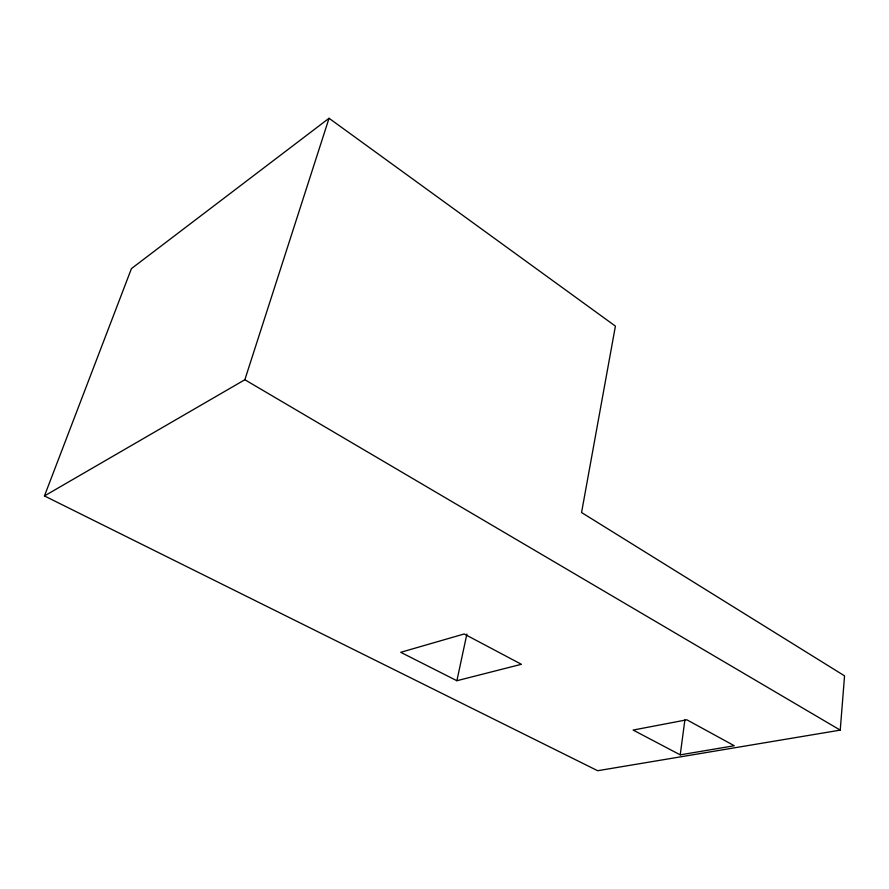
<?xml version="1.0" encoding="UTF-8"?>
<svg xmlns="http://www.w3.org/2000/svg" width="889" height="889" viewBox="0 0 889 889"><rect width="100%" height="100%" fill="white"/><g stroke="black" fill="none" stroke-linecap="round" stroke-linejoin="round"><path stroke-width="1.33" d="M840.238 730.125L844.55 675.851L581.562 512.531L615.41 326.119L329.041 118.281L131.439 268.611L44.45 495.94L597.664 770.719L840.238 730.125L244.853 379.736L44.45 495.94M680.229 754.861L633.124 730.058L686.853 719.801L734.292 745.738L680.229 754.861L684.886 719.868M456.879 680.718L521.399 664.294L464.169 633.979L400.728 652.304L456.879 680.718L466.869 634.113M244.853 379.736L329.041 118.281"/></g></svg>
